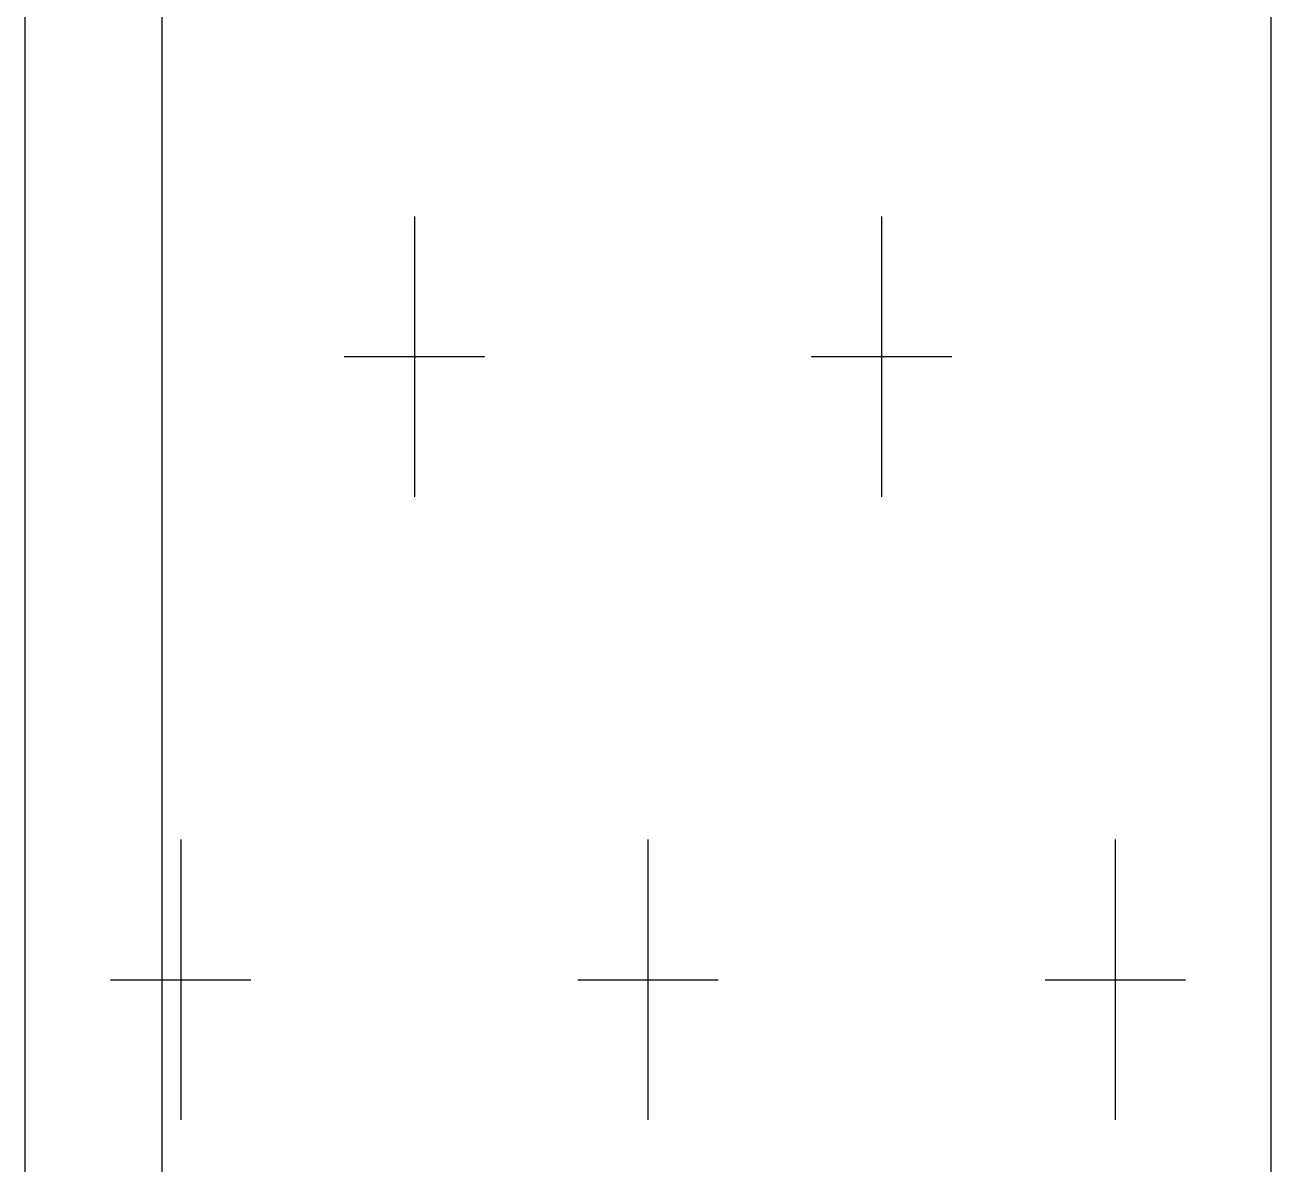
# Model space of a CAD drawing. Header units: millimetres. Extents: x -1499 to 6658, y -12483 to -6008.
# Drawn here: x 2135.5 to 2141.5, y -10896.35 to -10890.86 of the extents above; entities that cross this region are included whole.
import ezdxf

# ---------------------------------------------------------------- set-up
doc = ezdxf.new("R2010")
doc.units = ezdxf.units.MM
doc.layers.add('Layer', color=7, linetype='Continuous')
doc.layers.add('수직그리드', color=1, linetype='Continuous')

# ---------------------------------------------------------------- blocks, each defined once
blk = doc.blocks.new('TB-15')
at = {"layer": 'Layer'}
for points in [[(-1, -3), (-1, -12), (1, -12), (1, -3), (-1, -3)], [(-0.375, -4.2625), (-0.375, -4.4875)], [(0.375, -4.2625), (0.375, -4.4875)], [(-0.4875, -4.375), (-0.2625, -4.375)], [(0.2625, -4.375), (0.4875, -4.375)], [(-0.75, -4.7625), (-0.75, -4.9875)], [(0, -4.7625), (0, -4.9875)], [(0.75, -4.7625), (0.75, -4.9875)], [(-0.8625, -4.875), (-0.6375, -4.875)], [(-0.1125, -4.875), (0.1125, -4.875)], [(0.6375, -4.875), (0.8625, -4.875)]]:
    blk.add_lwpolyline(points, dxfattribs=at)

msp = doc.modelspace()

# ---------------------------------------------------------------- linework, layer by layer
at = {"layer": '수직그리드'}
msp.add_line((2136.1572, -10860.1376), (2136.1572, -11873.0576), dxfattribs=at)

# ---------------------------------------------------------------- block references
at = {"xscale": 3, "yscale": 6, "zscale": 3}
msp.add_blockref('TB-15', (2138.4972, -10866.2071), dxfattribs=at)

doc.saveas('drawing.dxf')
